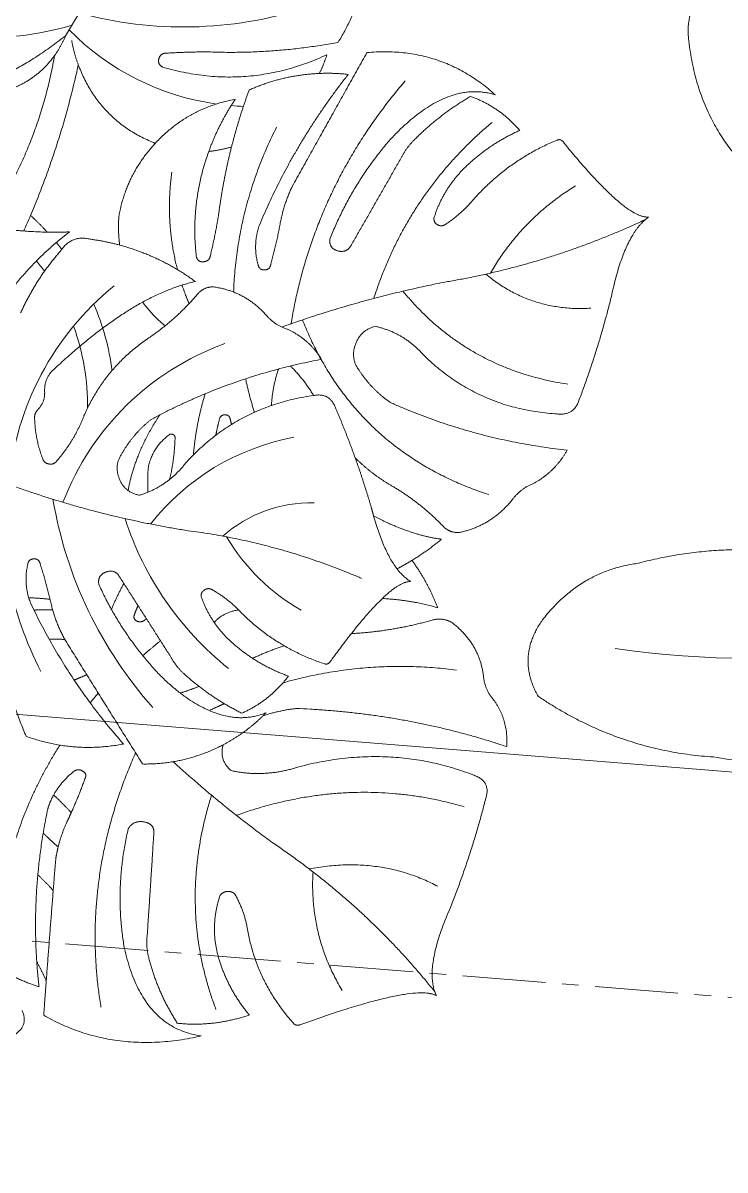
# Model space of a CAD drawing. Header units: inches. Extents: x 130993 to 274375, y -5108 to 103559.
# Drawn here: x 149371.2 to 149381.77, y 61053.63 to 61070.9 of the extents above; entities that cross this region are included whole.
import ezdxf

# ---------------------------------------------------------------- set-up
doc = ezdxf.new("R2010")
doc.units = ezdxf.units.IN
doc.header["$MEASUREMENT"] = 0
doc.linetypes.add('CENTER', pattern=[2, 1.25, -0.25, 0.25, -0.25])
for name, color, linetype, lineweight in [('A_Grid Name', 216, 'Continuous', 5), ('Center line', 252, 'CENTER', 20), ('Column', 14, 'Continuous', 30), ('plants', 105, 'Continuous', 18)]:
    doc.layers.add(name, color=color, linetype=linetype, lineweight=lineweight)

# ---------------------------------------------------------------- blocks, each defined once
blk = doc.blocks.new('BP')
at = {"layer": 'A_Grid Name'}
blk.add_line((551, -319.224), (-30, -272.36), dxfattribs=at)
blk = doc.blocks.new('Monstera_86')
at = {"layer": 'plants'}
for points, degree in [([(0.58038, 1.25043), (0.52068, 1.28448), (0.44745, 1.26788)], 2), ([(0.36973, 1.25714), (0.36765, 1.2595), (0.3642, 1.25846)], 2), ([(0.44745, 1.26788), (0.49857, 1.26051), (0.51272, 1.19145)], 2), ([(0.60518, 1.26686), (0.59302, 1.2595), (0.59857, 1.24631)], 2), ([(0.3642, 1.25846), (0.26692, 1.22322), (0.249, 1.2339)], 2), ([(0.40896, 1.17518), (0.40157, 1.22131), (0.36973, 1.25714)], 2), ([(0.46767, 1.25713), (0.43689, 1.26032), (0.40686, 1.25015)], 2), ([(0.40686, 1.25015), (0.42603, 1.2273), (0.43353, 1.19917)], 2), ([(0.49203, 1.2007), (0.48457, 1.23075), (0.46767, 1.25713)], 2), ([(0.5782, 1.22114), (0.5793, 1.23578), (0.58038, 1.25043)], 2), ([(0.43876, 1.06467), (0.46808, 1.15787), (0.43503, 1.24554)], 2), ([(0.50285, 1.02886), (0.54997, 1.13528), (0.53206, 1.24365)], 2), ([(0.249, 1.2339), (0.26013, 1.21139), (0.23747, 1.15994)], 2), ([(0.38614, 1.10546), (0.30734, 1.15898), (0.25038, 1.2306)], 2), ([(0.35317, 1.1294), (0.35625, 1.18336), (0.32857, 1.22948)], 2), ([(0.5782, 1.22114), (0.57437, 1.17002), (0.57027, 1.1189)], 2), ([(0.58625, 1.20498), (0.58208, 1.21299), (0.5782, 1.22114)], 2), ([(0.61397, 1.21362), (0.59993, 1.22125), (0.58431, 1.2264)], 2), ([(0.58431, 1.2264), (0.58553, 1.21573), (0.58625, 1.20498)], 2), ([(0.49301, 1.18245), (0.49425, 1.19177), (0.49203, 1.2007)], 2), ([(0.58078, 1.09665), (0.58984, 1.15104), (0.58625, 1.20498)], 2), ([(0.43353, 1.19917), (0.4399, 1.17469), (0.43173, 1.14953)], 2), ([(0.51272, 1.19145), (0.52066, 1.14271), (0.50909, 1.09308)], 2), ([(0.4875, 1.09712), (0.49014, 1.13978), (0.49301, 1.18245)], 2), ([(0.41849, 1.14918), (0.41166, 1.16147), (0.40896, 1.17518)], 2), ([(0.23747, 1.15994), (0.21917, 1.11406), (0.20734, 1.06703)], 2), ([(0.5667, 1.02229), (0.60753, 1.08693), (0.61641, 1.15825)], 2), ([(0.42489, 1.14588), (0.42038, 1.14576), (0.41849, 1.14918)], 2), ([(0.43173, 1.14953), (0.42941, 1.146), (0.42489, 1.14588)], 2), ([(0.58531, 1.13178), (0.5786, 1.13822), (0.57235, 1.1451)], 2), ([(0.35646, 1.12686), (0.29712, 1.11552), (0.24793, 1.14151)], 2), ([(0.57027, 1.1189), (0.56948, 1.11358), (0.56817, 1.1083)], 2), ([(0.47115, 1.03631), (0.43107, 1.07312), (0.38614, 1.10546)], 2), ([(0.56817, 1.1083), (0.56553, 1.09764), (0.56086, 1.08738)], 2), ([(0.57759, 1.09975), (0.57301, 1.10416), (0.56817, 1.1083)], 2), ([(0.49562, 1.0872), (0.48657, 1.0889), (0.4875, 1.09712)], 2), ([(0.57694, 1.07629), (0.57908, 1.08646), (0.58078, 1.09665)], 2), ([(0.58078, 1.09665), (0.57916, 1.09818), (0.57759, 1.09975)], 2), ([(0.50909, 1.09308), (0.50468, 1.0855), (0.49562, 1.0872)], 2), ([(0.56086, 1.08738), (0.55894, 1.08338), (0.55712, 1.07935)], 2), ([(0.41784, 1.08161), (0.32024, 1.04674), (0.22562, 1.07442)], 2), ([(0.55712, 1.07935), (0.55076, 1.06524), (0.54559, 1.05085)], 2), ([(0.55712, 1.07935), (0.56401, 1.07193), (0.57196, 1.06442)], 2), ([(0.57196, 1.06442), (0.57515, 1.07018), (0.57694, 1.07629)], 2), ([(0.20734, 1.06703), (0.20277, 1.05249), (0.21824, 1.04747)], 2), ([(0.55604, 1.04541), (0.56602, 1.05371), (0.57196, 1.06442)], 2), ([(0.21824, 1.04747), (0.288, 1.02053), (0.36516, 1.04068)], 2), ([(0.36516, 1.04068), (0.39382, 1.05007), (0.42213, 1.04392)], 2), ([(0.54559, 1.05085), (0.54334, 1.04642), (0.54781, 1.0441)], 2), ([(0.42213, 1.04392), (0.43247, 1.03529), (0.42908, 1.0224)], 2), ([(0.429, 1.02211), (0.46091, 1.03879), (0.49692, 1.0383)], 2), ([(0.49692, 1.0383), (0.53011, 0.98548), (0.56299, 0.93248)], 2), ([(0.54781, 1.0441), (0.55227, 1.04178), (0.55604, 1.04541)], 2), ([(0.18976, 1.02363), (0.18809, 1.00246), (0.20011, 0.985)], 2), ([(0.36711, 0.99144), (0.27435, 0.99518), (0.18976, 1.02363)], 2), ([(0.429, 1.02211), (0.41028, 1.01232), (0.39521, 0.99752)], 2), ([(0.42908, 1.0224), (0.42904, 1.02225), (0.429, 1.02211)], 2), ([(0.51309, 1.02143), (0.55504, 1.02949), (0.5952, 1.01494)], 2), ([(0.59146, 0.90243), (0.5607, 0.96748), (0.51309, 1.02143)], 2), ([(0.5952, 1.01494), (0.61564, 0.96604), (0.62462, 0.91381)], 2), ([(0.39521, 0.99752), (0.38144, 0.99305), (0.36711, 0.99144)], 2), ([(0.48173, 0.96394), (0.43321, 1.01122), (0.39281, 0.99512)], 2), ([(0.39281, 0.99512), (0.394, 0.99633), (0.39521, 0.99752)], 2), ([(0.37386, 0.96412), (0.38953, 0.98478), (0.41316, 0.99543)], 2), ([(0.41316, 0.99543), (0.43985, 0.98228), (0.46188, 0.96226)], 2), ([(0.43981, 0.99278), (0.43396, 0.98998), (0.428, 0.98737)], 2), ([(0.57256, 0.81486), (0.5614, 0.88054), (0.53246, 0.94087), (0.48823, 0.99068)], 3), ([(0.20011, 0.985), (0.20786, 0.97654), (0.20919, 0.96545)], 2), ([(0.46489, 0.97834), (0.45699, 0.97591), (0.44936, 0.97278)], 2), ([(0.53436, 0.9785), (0.5379, 0.98264), (0.5413, 0.98685)], 2), ([(0.54078, 0.98717), (0.54104, 0.98701), (0.5413, 0.98685)], 2), ([(0.37843, 0.96972), (0.30532, 0.94934), (0.23222, 0.95903)], 2), ([(0.20919, 0.96545), (0.21217, 0.93691), (0.23621, 0.91869)], 2), ([(0.42119, 0.93615), (0.4002, 0.95466), (0.37386, 0.96412)], 2), ([(0.46188, 0.96226), (0.46843, 0.95632), (0.47274, 0.9486)], 2), ([(0.53393, 0.88647), (0.51451, 0.9297), (0.48173, 0.96394)], 2), ([(0.51174, 0.96093), (0.51173, 0.96107), (0.51172, 0.96121)], 2), ([(0.51184, 0.96104), (0.51179, 0.96098), (0.51174, 0.96093)], 2), ([(0.54403, 0.96299), (0.54935, 0.96516), (0.55458, 0.96753)], 2), ([(0.61361, 0.80086), (0.61888, 0.85614), (0.60828, 0.91091), (0.58279, 0.96024)], 3), ([(0.32078, 0.92817), (0.3293, 0.93897), (0.33894, 0.95236)], 2), ([(0.33894, 0.95236), (0.34081, 0.95463), (0.3436, 0.9537)], 2), ([(0.3436, 0.9537), (0.38617, 0.93961), (0.41711, 0.90716)], 2), ([(0.40411, 0.94912), (0.39111, 0.94295), (0.37735, 0.93851)], 2), ([(0.51171, 0.8312), (0.49551, 0.88121), (0.46554, 0.9247), (0.42458, 0.95764)], 3), ([(0.47274, 0.9486), (0.49446, 0.91444), (0.51635, 0.88039)], 2), ([(0.49678, 0.94686), (0.4895, 0.94041), (0.48184, 0.93431)], 2), ([(0.44756, 0.89707), (0.43935, 0.91996), (0.42119, 0.93615)], 2), ([(0.57577, 0.93291), (0.56916, 0.93287), (0.56255, 0.93318)], 2), ([(0.56299, 0.93248), (0.57027, 0.91902), (0.57386, 0.90414)], 2), ([(0.25268, 0.91679), (0.28515, 0.9262), (0.31862, 0.92808)], 2), ([(0.32078, 0.92817), (0.30593, 0.90936), (0.29462, 0.89857)], 2), ([(0.31862, 0.92808), (0.3197, 0.92812), (0.32078, 0.92817)], 2), ([(0.23621, 0.91869), (0.24367, 0.91463), (0.25268, 0.91679)], 2), ([(0.41599, 0.90832), (0.42839, 0.90997), (0.4365, 0.91873)], 2), ([(0.49515, 0.91683), (0.49446, 0.91622), (0.49377, 0.91561)], 2), ([(0.50142, 0.91783), (0.49807, 0.9192), (0.49515, 0.91683)], 2), ([(0.50082, 0.9046), (0.50259, 0.90884), (0.50419, 0.91312)], 2), ([(0.50419, 0.91312), (0.50477, 0.91645), (0.50142, 0.91783)], 2), ([(0.29462, 0.89857), (0.26802, 0.90026), (0.24795, 0.90648)], 2), ([(0.24795, 0.90648), (0.25605, 0.88518), (0.26963, 0.86643)], 2), ([(0.42602, 0.84661), (0.4107, 0.87242), (0.38925, 0.89359), (0.36324, 0.90859)], 3), ([(0.41711, 0.90716), (0.42666, 0.89773), (0.43836, 0.89115)], 2), ([(0.52323, 0.90776), (0.51857, 0.89667), (0.5128, 0.88592)], 2), ([(0.58857, 0.90843), (0.58069, 0.90793), (0.57279, 0.90827)], 2), ([(0.57386, 0.90414), (0.57778, 0.88656), (0.58337, 0.86943)], 2), ([(0.59382, 0.86969), (0.5977, 0.88643), (0.59146, 0.90243)], 2), ([(0.27082, 0.8843), (0.27938, 0.88402), (0.29462, 0.89857)], 2), ([(0.43836, 0.89115), (0.44161, 0.88932), (0.44474, 0.89134)], 2), ([(0.44474, 0.89134), (0.44788, 0.89335), (0.44756, 0.89707)], 2), ([(0.57497, 0.89932), (0.58394, 0.89822), (0.59297, 0.89802)], 2), ([(0.30205, 0.82895), (0.28979, 0.87258), (0.27082, 0.8843)], 2), ([(0.45857, 0.84137), (0.38253, 0.85127), (0.31214, 0.88168)], 2), ([(0.48954, 0.88132), (0.48956, 0.88134), (0.48957, 0.88137)], 2), ([(0.48963, 0.88127), (0.48959, 0.88129), (0.48954, 0.88132)], 2), ([(0.52764, 0.87619), (0.53502, 0.87874), (0.53393, 0.88647)], 2), ([(0.28221, 0.87353), (0.2758, 0.8702), (0.26963, 0.86643)], 2), ([(0.51635, 0.88039), (0.52027, 0.87364), (0.52764, 0.87619)], 2), ([(0.26963, 0.86643), (0.25657, 0.85844), (0.24481, 0.84859)], 2), ([(0.58337, 0.86943), (0.58424, 0.86506), (0.5887, 0.86517)], 2), ([(0.5887, 0.86517), (0.59316, 0.86528), (0.59382, 0.86969)], 2), ([(0.22953, 0.84289), (0.20188, 0.83685), (0.18436, 0.8143)], 2), ([(0.2428, 0.83825), (0.23726, 0.84344), (0.22953, 0.84289)], 2), ([(0.24481, 0.84859), (0.27102, 0.84512), (0.30205, 0.82895)], 2), ([(0.42934, 0.84598), (0.40788, 0.82713), (0.38084, 0.81727), (0.35228, 0.81788)], 3), ([(0.2858, 0.80401), (0.26191, 0.81819), (0.2428, 0.83825)], 2), ([(0.49024, 0.83576), (0.45981, 0.79725), (0.41751, 0.77167), (0.36927, 0.76258)], 3), ([(0.63148, 0.79398), (0.54769, 0.82741), (0.45857, 0.84137)], 2), ([(0.30205, 0.82895), (0.30296, 0.8257), (0.30382, 0.8223)], 2), ([(0.18436, 0.8143), (0.17742, 0.80559), (0.16712, 0.8015)], 2), ([(0.30382, 0.8223), (0.31005, 0.80088), (0.31758, 0.77988)], 2), ([(0.56417, 0.81742), (0.53967, 0.75449), (0.49098, 0.70671), (0.42759, 0.68341)], 3), ([(0.36212, 0.66345), (0.31816, 0.77379), (0.20493, 0.81093)], 2), ([(0.31758, 0.77988), (0.30334, 0.79408), (0.2858, 0.80401)], 2), ([(0.49957, 0.81146), (0.47604, 0.80414), (0.46091, 0.78468)], 2), ([(0.50911, 0.80727), (0.5035, 0.77565), (0.48244, 0.74366)], 2), ([(0.49248, 0.80888), (0.49293, 0.7989), (0.49226, 0.7889)], 2), ([(0.51648, 0.79781), (0.51171, 0.80921), (0.49957, 0.81146)], 2), ([(0.16712, 0.8015), (0.14882, 0.79155), (0.13871, 0.77336)], 2), ([(0.46954, 0.76303), (0.47002, 0.78068), (0.4741, 0.798)], 2), ([(0.51434, 0.77618), (0.52126, 0.78642), (0.51648, 0.79781)], 2), ([(0.60993, 0.80222), (0.60377, 0.73608), (0.57236, 0.67689), (0.52105, 0.63471)], 3), ([(0.46091, 0.78468), (0.41735, 0.73623), (0.35281, 0.7273)], 2), ([(0.49226, 0.7889), (0.48917, 0.77141), (0.47478, 0.76063)], 2), ([(0.55161, 0.79042), (0.55157, 0.7903), (0.55154, 0.79019), (0.5515, 0.79007)], 3), ([(0.57582, 0.78513), (0.57183, 0.78574), (0.56936, 0.78255)], 2), ([(0.58122, 0.78075), (0.57981, 0.78453), (0.57582, 0.78513)], 2), ([(0.33418, 0.73775), (0.32522, 0.75856), (0.31758, 0.77988)], 2), ([(0.44417, 0.72587), (0.4519, 0.75126), (0.45411, 0.77752)], 2), ([(0.48972, 0.74751), (0.50481, 0.75946), (0.51434, 0.77618)], 2), ([(0.56936, 0.78255), (0.55448, 0.76545), (0.54638, 0.74428)], 2), ([(0.58804, 0.74582), (0.58765, 0.76387), (0.58122, 0.78075)], 2), ([(0.13871, 0.77336), (0.21688, 0.76505), (0.28788, 0.73315)], 2), ([(0.43528, 0.76124), (0.43381, 0.75377), (0.43184, 0.7464)], 2), ([(0.47134, 0.76015), (0.46951, 0.76099), (0.46954, 0.76303)], 2), ([(0.47478, 0.76063), (0.47317, 0.75932), (0.47134, 0.76015)], 2), ([(0.34587, 0.69676), (0.42178, 0.71085), (0.48972, 0.74751)], 2), ([(0.42313, 0.74673), (0.42248, 0.74941), (0.42182, 0.75208)], 2), ([(0.42726, 0.74354), (0.42403, 0.74366), (0.42313, 0.74673)], 2), ([(0.43184, 0.7464), (0.43049, 0.74342), (0.42726, 0.74354)], 2), ([(0.58538, 0.73932), (0.58805, 0.74202), (0.58804, 0.74582)], 2), ([(0.1471, 0.74284), (0.13291, 0.74451), (0.12851, 0.73072)], 2), ([(0.26002, 0.69303), (0.21344, 0.73887), (0.1471, 0.74284)], 2), ([(0.35281, 0.7273), (0.33903, 0.72458), (0.33418, 0.73775)], 2), ([(0.3882, 0.73596), (0.38756, 0.72097), (0.3828, 0.70659)], 2), ([(0.41003, 0.7132), (0.407, 0.7277), (0.40244, 0.74173)], 2), ([(0.54638, 0.74428), (0.52826, 0.70288), (0.49058, 0.67793)], 2), ([(0.54348, 0.73805), (0.54311, 0.71441), (0.54704, 0.69106), (0.55515, 0.66886)], 3), ([(0.57957, 0.72408), (0.57924, 0.73294), (0.58538, 0.73932)], 2), ([(0.12851, 0.73072), (0.11208, 0.68725), (0.10109, 0.64228)], 2), ([(0.28788, 0.73315), (0.30381, 0.72218), (0.31426, 0.70593)], 2), ([(0.37076, 0.70382), (0.36031, 0.71445), (0.35267, 0.72727)], 2), ([(0.27726, 0.63921), (0.22336, 0.70496), (0.13814, 0.7177)], 2), ([(0.57018, 0.70375), (0.58007, 0.71152), (0.57957, 0.72408)], 2), ([(0.31426, 0.70593), (0.32176, 0.69606), (0.31737, 0.68409)], 2), ([(0.37241, 0.70245), (0.37147, 0.703), (0.37076, 0.70382)], 2), ([(0.3828, 0.70659), (0.3825, 0.70569), (0.38198, 0.70488)], 2), ([(0.45243, 0.63114), (0.50411, 0.64211), (0.57018, 0.70375)], 2), ([(0.52262, 0.70632), (0.52522, 0.68695), (0.53042, 0.66809), (0.53812, 0.65013)], 3), ([(0.30066, 0.66886), (0.2763, 0.67444), (0.26002, 0.69303)], 2), ([(0.37473, 0.67136), (0.35647, 0.67971), (0.34587, 0.69676)], 2), ([(0.31737, 0.68409), (0.31298, 0.67212), (0.30066, 0.66886)], 2), ([(0.49058, 0.67793), (0.46786, 0.66222), (0.45004, 0.64111)], 2), ([(0.37951, 0.66949), (0.31149, 0.64512), (0.24089, 0.63139)], 2), ([(0.39206, 0.66013), (0.38494, 0.66813), (0.37473, 0.67136)], 2), ([(0.49679, 0.64853), (0.48868, 0.65973), (0.47797, 0.66848)], 2), ([(0.37175, 0.66675), (0.35248, 0.5515), (0.27532, 0.46169)], 2), ([(0.43729, 0.63556), (0.41007, 0.63938), (0.39206, 0.66013)], 2), ([(0.56973, 0.59815), (0.60218, 0.6257), (0.62413, 0.66218)], 2), ([(0.20733, 0.62482), (0.16928, 0.65663), (0.11875, 0.65362)], 2), ([(0.45772, 0.64971), (0.461, 0.64202), (0.46365, 0.63408)], 2), ([(0.59985, 0.65759), (0.58704, 0.62898), (0.56628, 0.6055)], 2), ([(0.10109, 0.64228), (0.09035, 0.59105), (0.07, 0.57658)], 2), ([(0.3019, 0.64537), (0.27373, 0.55698), (0.20213, 0.49674)], 2), ([(0.42019, 0.64011), (0.41738, 0.56695), (0.38385, 0.50071)], 2), ([(0.45004, 0.64111), (0.44485, 0.63561), (0.43729, 0.63556)], 2), ([(0.24089, 0.63139), (0.15358, 0.61671), (0.0728, 0.57879)], 2), ([(0.51619, 0.60036), (0.48142, 0.60977), (0.45243, 0.63114)], 2), ([(0.20352, 0.62396), (0.17688, 0.57804), (0.13156, 0.55022)], 2), ([(0.38877, 0.61653), (0.38948, 0.62105), (0.39404, 0.62129)], 2), ([(0.39404, 0.62129), (0.3986, 0.62153), (0.39946, 0.61709)], 2), ([(0.46751, 0.62108), (0.47807, 0.58075), (0.47224, 0.53888)], 2), ([(0.57973, 0.62243), (0.58188, 0.61944), (0.58412, 0.61651), (0.58644, 0.61365)], 3), ([(0.38054, 0.58046), (0.38379, 0.59866), (0.38877, 0.61653)], 2), ([(0.39946, 0.61709), (0.40414, 0.60037), (0.39844, 0.58359)], 2), ([(0.44521, 0.61439), (0.44056, 0.61381), (0.43973, 0.6092)], 2), ([(0.44114, 0.52133), (0.45697, 0.56515), (0.45148, 0.61066)], 2), ([(0.45148, 0.61066), (0.44986, 0.61496), (0.44521, 0.61439)], 2), ([(0.32075, 0.60006), (0.32447, 0.60723), (0.33211, 0.60522)], 2), ([(0.33211, 0.60522), (0.33976, 0.60321), (0.33898, 0.59527)], 2), ([(0.43973, 0.6092), (0.43568, 0.59202), (0.43282, 0.57464)], 2), ([(0.54115, 0.59535), (0.5285, 0.59702), (0.51619, 0.60036)], 2), ([(0.51619, 0.60036), (0.51789, 0.58841), (0.51697, 0.57628)], 2), ([(0.56517, 0.60389), (0.55599, 0.59164), (0.54115, 0.59535)], 2), ([(0.56628, 0.6055), (0.56576, 0.60467), (0.56517, 0.60389)], 2), ([(0.56973, 0.59815), (0.5674, 0.60098), (0.56517, 0.60389)], 2), ([(0.27909, 0.52719), (0.29983, 0.56367), (0.32075, 0.60006)], 2), ([(0.33898, 0.59527), (0.32097, 0.54973), (0.28893, 0.51229)], 2), ([(0.55856, 0.58919), (0.56427, 0.59352), (0.56973, 0.59815)], 2), ([(0.22047, 0.56494), (0.22983, 0.57529), (0.24151, 0.58291)], 2), ([(0.24151, 0.58291), (0.24475, 0.58503), (0.24804, 0.58323)], 2), ([(0.24804, 0.58323), (0.25133, 0.58143), (0.25116, 0.57762)], 2), ([(0.39844, 0.58359), (0.36978, 0.51496), (0.32343, 0.45628)], 2), ([(0.57734, 0.58938), (0.56795, 0.58955), (0.55856, 0.58919)], 2), ([(0.62327, 0.5854), (0.60044, 0.58896), (0.57734, 0.58938)], 2), ([(0.59149, 0.57531), (0.58409, 0.58202), (0.57734, 0.58938)], 2), ([(0.59149, 0.57531), (0.59335, 0.57971), (0.59526, 0.58408), (0.59721, 0.58843)], 3), ([(0.07, 0.57658), (0.08906, 0.57867), (0.14252, 0.51274)], 2), ([(0.25116, 0.57762), (0.24375, 0.55367), (0.22588, 0.53576)], 2), ([(0.37063, 0.55076), (0.3775, 0.56504), (0.38054, 0.58046)], 2), ([(0.43282, 0.57464), (0.42909, 0.54581), (0.42192, 0.5175)], 2), ([(0.51697, 0.57628), (0.51092, 0.54103), (0.48629, 0.51444)], 2), ([(0.55119, 0.4481), (0.56531, 0.51361), (0.59149, 0.57531)], 2), ([(0.14734, 0.51174), (0.19024, 0.52946), (0.22047, 0.56494)], 2), ([(0.57123, 0.44038), (0.58202, 0.50285), (0.6131, 0.55812)], 2), ([(0.30762, 0.43784), (0.33929, 0.49421), (0.37063, 0.55076)], 2), ([(0.22588, 0.53576), (0.20522, 0.51526), (0.17871, 0.50354)], 2), ([(0.26857, 0.51242), (0.27501, 0.51899), (0.27909, 0.52719)], 2), ([(0.42192, 0.5175), (0.41574, 0.49312), (0.40706, 0.46942)], 2), ([(0.41871, 0.47722), (0.4327, 0.49795), (0.44114, 0.52133)], 2), ([(0.48629, 0.51444), (0.4585, 0.48445), (0.41871, 0.47722)], 2), ([(0.42192, 0.5175), (0.43137, 0.52021), (0.44114, 0.52133)], 2), ([(0.48629, 0.51444), (0.53343, 0.49564), (0.55119, 0.4481)], 2), ([(0.14252, 0.51274), (0.14453, 0.51058), (0.14734, 0.51174)], 2), ([(0.17871, 0.50354), (0.19559, 0.48377), (0.22019, 0.4748)], 2), ([(0.28893, 0.51229), (0.24136, 0.46034), (0.19939, 0.47351)], 2), ([(0.22019, 0.4748), (0.24691, 0.49031), (0.26857, 0.51242)], 2), ([(0.42222, 0.48261), (0.41878, 0.48289), (0.41533, 0.48309), (0.41188, 0.48321)], 3), ([(0.55888, 0.41868), (0.52521, 0.45287), (0.48209, 0.47457), (0.43456, 0.48124)], 3), ([(0.71614, 0.47152), (0.64442, 0.48833), (0.56194, 0.4237)], 2), ([(0.19939, 0.47351), (0.24495, 0.43211), (0.30762, 0.43784)], 2), ([(0.40706, 0.46942), (0.37858, 0.45673), (0.34779, 0.45544)], 2), ([(0.61117, 0.46968), (0.58649, 0.46145), (0.57123, 0.44038)], 2), ([(0.32343, 0.45628), (0.33554, 0.45492), (0.34779, 0.45544)], 2), ([(0.34139, 0.43962), (0.40887, 0.47107), (0.48028, 0.45002)], 2), ([(0.34779, 0.45544), (0.34402, 0.44776), (0.34139, 0.43962)], 2), ([(0.48028, 0.45002), (0.48441, 0.44764), (0.4832, 0.44304)], 2), ([(0.55119, 0.4481), (0.55493, 0.43808), (0.55675, 0.42754)], 2), ([(0.44149, 0.43728), (0.38627, 0.43942), (0.33197, 0.42917)], 2), ([(0.47725, 0.43838), (0.45939, 0.43721), (0.44149, 0.43728)], 2), ([(0.4832, 0.44304), (0.482, 0.43844), (0.47725, 0.43838)], 2), ([(0.55647, 0.41466), (0.62847, 0.43616), (0.70358, 0.42495), (0.76617, 0.38338)], 3), ([(0.56194, 0.4237), (0.56559, 0.43259), (0.57123, 0.44038)], 2), ([(0.33197, 0.42917), (0.30843, 0.39135), (0.30756, 0.34682)], 2), ([(0.55046, 0.40444), (0.4877, 0.42144), (0.42239, 0.42003), (0.36041, 0.40036)], 3), ([(0.56194, 0.4237), (0.50679, 0.3336), (0.47306, 0.23349)], 2)]:
    blk.add_open_spline(points, degree=degree, dxfattribs=at)
blk = doc.blocks.new('Dracaena deremensis_38')
at = {"layer": 'plants'}
for points, degree in [([(-0.60632, 0.26962), (-0.61164, 0.28562), (-0.60267, 0.2999)], 2), ([(-0.5388, 0.18676), (-0.58899, 0.2148), (-0.60632, 0.26962)], 2), ([(-0.19668, -0.03444), (-0.31658, -0.09793), (-0.4482, -0.13248), (-0.58384, -0.13607)], 3), ([(-0.57822, -0.07814), (-0.5229, -0.05593), (-0.46332, -0.05411)], 2), ([(-0.15598, -0.06928), (-0.30328, -0.19598), (-0.49757, -0.1958)], 2), ([(-0.64119, -0.12537), (-0.61907, -0.08927), (-0.57822, -0.07814)], 2), ([(-0.63484, -0.17564), (-0.65599, -0.15278), (-0.64119, -0.12537)], 2), ([(-0.49757, -0.1958), (-0.56864, -0.20229), (-0.63484, -0.17564)], 2)]:
    blk.add_open_spline(points, degree=degree, dxfattribs=at)
blk = doc.blocks.new('grid')
at = {"layer": 'Center line'}
blk.add_line((774, -334.169), (-175, -257.622), dxfattribs=at)

msp = doc.modelspace()

# ---------------------------------------------------------------- block references
at = {"layer": 'A_Grid Name'}
msp.add_blockref('BP', (149080.498, 61358.712), dxfattribs=at)
at = {"layer": 'Column'}
msp.add_blockref('grid', (149087.498, 61351.712), dxfattribs=at)
at = {"layer": 'plants'}
for name, p, xscale, yscale, zscale, rotation in [('Dracaena deremensis_38', (149392.179, 61062.575), 20.06144152410419, 22.78192461025174, 20.06144152409106, 350.3447531474862), ('Monstera_86', (149381.865, 61078.267), 17.83789353145403, 17.83789353146858, 17.83789353146952, 180)]:
    msp.add_blockref(name, p, dxfattribs=dict(at, xscale=xscale, yscale=yscale, zscale=zscale, rotation=rotation))

doc.saveas('drawing.dxf')
